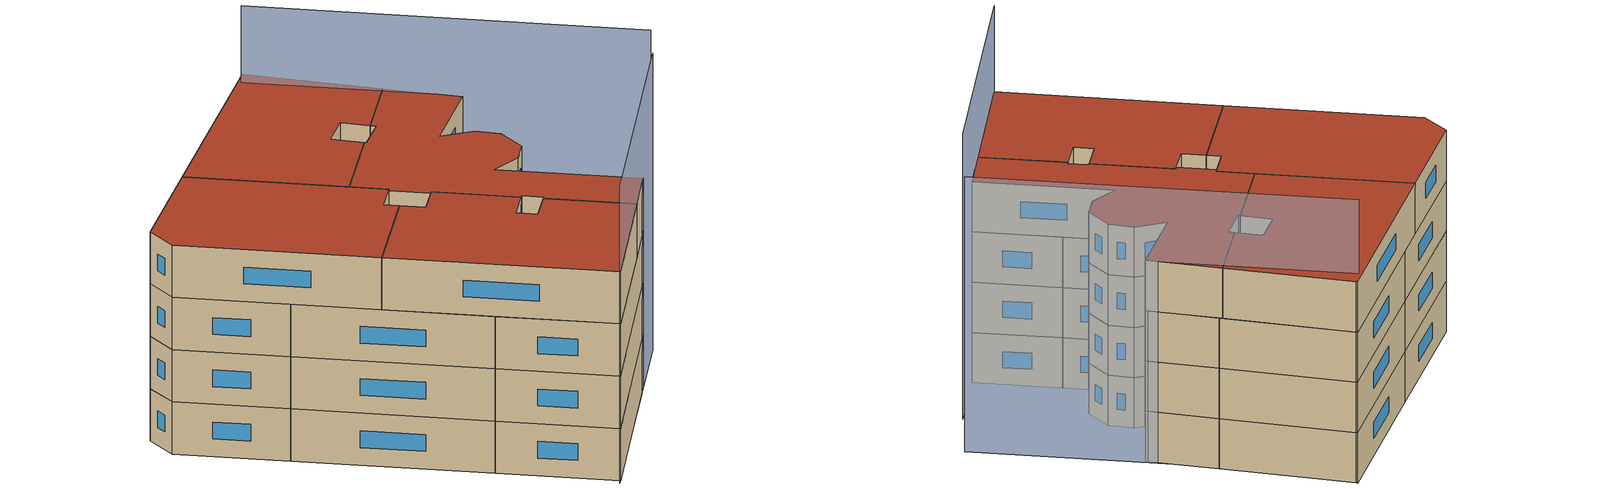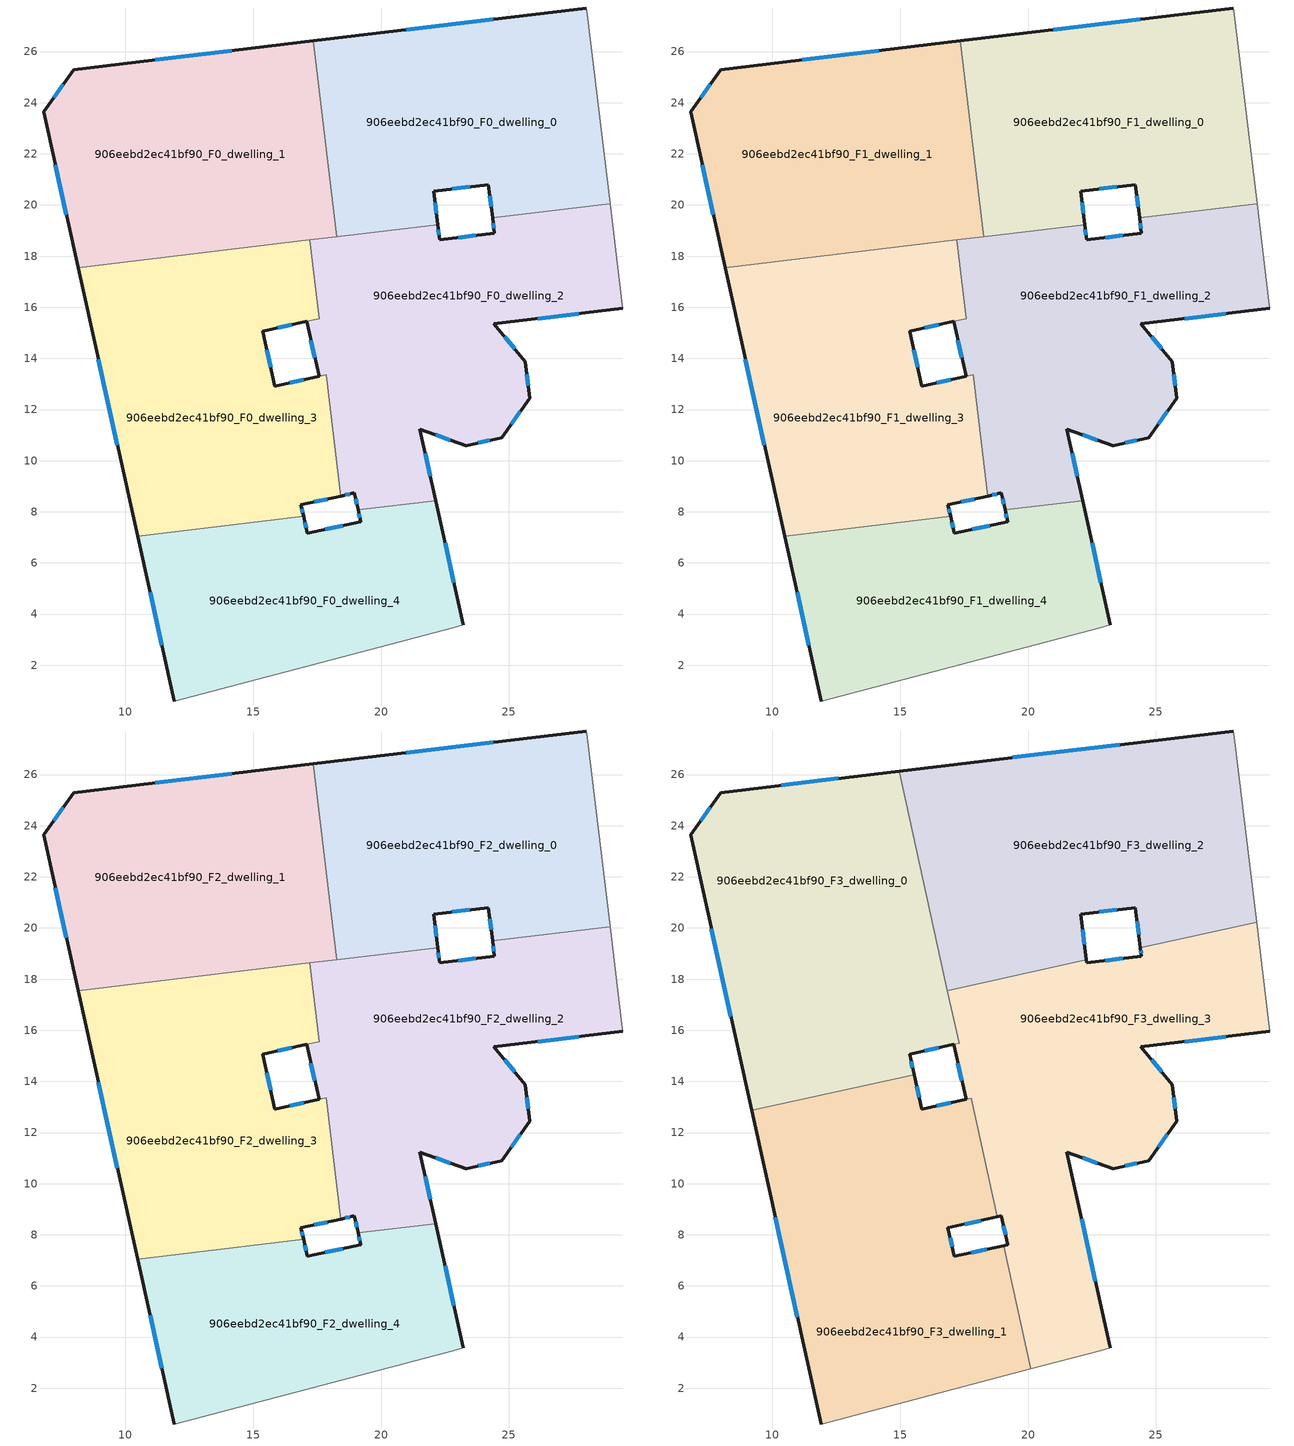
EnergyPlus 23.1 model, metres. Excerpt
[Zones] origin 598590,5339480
906eebd2ec41bf90_F0_dwelling_0
 floor ground (EU_floor_Construction): 28.05,27.63 28.96,20.04 24.36,19.49 24.2,20.8 22.06,20.54 22.22,19.23 18.26,18.76 17.34,26.42 28.03,27.71 z0
 wall outside (EU_wall_Construction): 22.22,19.23 22.06,20.54 24.2,20.8 24.36,19.49 / 28.03,27.71 17.34,26.42 z0:3
 wall adiabatic (EU_wall_Construction): 28.96,20.04 28.05,27.63 28.03,27.71 z0:3
 wall to 906eebd2ec41bf90_F0_dwelling_2 (EU_wall_Construction): 24.36,19.49 28.96,20.04 / 18.26,18.76 22.22,19.23 z0:3
 wall to 906eebd2ec41bf90_F0_dwelling_1 (EU_wall_Construction): 17.34,26.42 18.26,18.76 z0:3
 window (EU_Window_Construction): 24.26,20.35 24.31,19.94 / 22.79,20.63 23.47,20.71 / 22.16,19.68 22.11,20.1 / 24.39,27.27 20.98,26.86 z1.02:1.98
906eebd2ec41bf90_F0_dwelling_1
 floor ground (EU_floor_Construction): 17.34,26.42 18.26,18.76 8.16,17.54 6.81,23.64 7.98,25.3 z0
 wall outside (EU_wall_Construction): 17.34,26.42 7.98,25.3 6.81,23.64 8.16,17.54 z0:3
 wall to 906eebd2ec41bf90_F0_dwelling_3 (EU_wall_Construction): 8.16,17.54 17.21,18.63 z0:3
 wall to 906eebd2ec41bf90_F0_dwelling_2 (EU_wall_Construction): 17.21,18.63 18.26,18.76 z0:3
 window (EU_Window_Construction): 7.26,21.56 7.7,19.62 / 7.58,24.73 7.2,24.2 / 14.15,26.04 11.16,25.68 z1.02:1.98
906eebd2ec41bf90_F0_dwelling_2
 floor ground (EU_floor_Construction): 28.96,20.04 29.44,16.08 29.46,15.95 24.42,15.35 25.64,13.87 25.81,12.45 24.72,10.9 23.33,10.59 21.52,11.23 22.14,8.44 19.1,8.07 18.95,8.74 18.42,8.62 17.85,13.36 17.57,13.3 17.1,15.45 17.58,15.55 17.21,18.63 22.22,19.23 22.29,18.64 24.44,18.89 24.36,19.49 z0
 wall outside (EU_wall_Construction): 22.14,8.44 21.52,11.23 23.33,10.59 24.72,10.9 25.81,12.45 25.64,13.87 24.42,15.35 29.46,15.95 / 18.42,8.62 18.95,8.74 19.1,8.07 / 17.1,15.45 17.57,13.3 / 24.36,19.49 24.44,18.89 22.29,18.64 22.22,19.23 z0:3
 wall adiabatic (EU_wall_Construction): 29.46,15.95 29.44,16.08 28.96,20.04 z0:3
 wall to 906eebd2ec41bf90_F0_dwelling_4 (EU_wall_Construction): 19.1,8.07 22.14,8.44 z0:3
 wall to 906eebd2ec41bf90_F0_dwelling_3 (EU_wall_Construction): 17.85,13.35 18.42,8.62 / 17.57,13.3 17.85,13.36 / 17.58,15.55 17.1,15.45 / 17.21,18.63 17.58,15.56 z0:3
 window (EU_Window_Construction): 26.13,15.56 27.74,15.75 / 25.23,14.37 24.83,14.85 / 25.75,12.93 25.7,13.38 / 25.09,11.43 25.44,11.92 / 23.8,10.69 24.25,10.79 / 22.14,11.01 22.71,10.81 / 21.93,9.39 21.73,10.28 / 19.01,8.51 19.05,8.3 / 18.6,8.66 18.77,8.69 / 17.26,14.72 17.41,14.03 / 22.27,18.84 22.24,19.03 / 23.71,18.81 23.02,18.72 / 24.39,19.29 24.41,19.1 z1.02:1.98
906eebd2ec41bf90_F0_dwelling_3
 floor ground (EU_floor_Construction): 17.21,18.63 17.58,15.56 15.36,15.07 15.84,12.92 17.85,13.36 18.42,8.62 16.87,8.27 16.97,7.82 10.48,7.04 8.16,17.54 z0
 wall outside (EU_wall_Construction): 16.97,7.82 16.87,8.27 18.42,8.62 / 8.16,17.54 10.48,7.04 / 17.57,13.3 15.84,12.92 15.36,15.07 17.09,15.45 z0:3
 wall to 906eebd2ec41bf90_F0_dwelling_4 (EU_wall_Construction): 10.48,7.04 16.97,7.82 z0:3
 window (EU_Window_Construction): 15.95,15.2 16.5,15.32 / 15.68,13.65 15.53,14.33 / 17.4,8.39 17.89,8.5 / 16.94,7.97 16.9,8.12 / 8.95,13.97 9.69,10.61 / 16.98,13.17 16.43,13.04 z1.02:1.98
906eebd2ec41bf90_F0_dwelling_4
 floor ground (EU_floor_Construction): 22.14,8.44 23.21,3.58 22.82,3.47 11.91,0.6 10.48,7.04 16.97,7.82 17.12,7.15 19.2,7.61 19.1,8.07 z0
 wall outside (EU_wall_Construction): 10.48,7.04 11.91,0.6 / 19.1,8.07 19.2,7.61 17.12,7.15 16.97,7.82 / 23.21,3.58 22.14,8.44 z0:3
 wall adiabatic (EU_wall_Construction): 11.91,0.6 22.82,3.47 23.21,3.58 z0:3
 window (EU_Window_Construction): 10.97,4.84 11.42,2.79 / 17.07,7.38 17.02,7.59 / 18.49,7.46 17.83,7.31 / 19.14,7.92 19.17,7.77 / 22.85,5.23 22.5,6.78 z1.02:1.98
906eebd2ec41bf90_F1_dwelling_0
 floor to 906eebd2ec41bf90_F0_dwelling_0 (EU_floor_Construction): 28.05,27.63 28.96,20.04 24.36,19.49 24.2,20.8 22.06,20.54 22.22,19.23 18.26,18.76 17.34,26.42 28.03,27.71 z3
 wall outside (EU_wall_Construction): 22.22,19.23 22.06,20.54 24.2,20.8 24.36,19.49 / 28.03,27.71 17.34,26.42 z3:6
 wall adiabatic (EU_wall_Construction): 28.96,20.04 28.05,27.63 28.03,27.71 z3:6
 wall to 906eebd2ec41bf90_F1_dwelling_2 (EU_wall_Construction): 24.36,19.49 28.96,20.04 / 18.26,18.76 22.22,19.23 z3:6
 wall to 906eebd2ec41bf90_F1_dwelling_1 (EU_wall_Construction): 17.34,26.42 18.26,18.76 z3:6
 window (EU_Window_Construction): 24.26,20.35 24.31,19.94 / 22.79,20.63 23.47,20.71 / 22.16,19.68 22.11,20.1 / 24.39,27.27 20.98,26.86 z4.02:4.98
906eebd2ec41bf90_F1_dwelling_1
 floor to 906eebd2ec41bf90_F0_dwelling_1 (EU_floor_Construction): 17.34,26.42 18.26,18.76 8.16,17.54 6.81,23.64 7.98,25.3 z3
 wall outside (EU_wall_Construction): 17.34,26.42 7.98,25.3 6.81,23.64 8.16,17.54 z3:6
 wall to 906eebd2ec41bf90_F1_dwelling_3 (EU_wall_Construction): 8.16,17.54 17.21,18.63 z3:6
 wall to 906eebd2ec41bf90_F1_dwelling_2 (EU_wall_Construction): 17.21,18.63 18.26,18.76 z3:6
 window (EU_Window_Construction): 7.26,21.56 7.7,19.62 / 7.58,24.73 7.2,24.2 / 14.15,26.04 11.16,25.68 z4.02:4.98
906eebd2ec41bf90_F1_dwelling_2
 floor to 906eebd2ec41bf90_F0_dwelling_2 (EU_floor_Construction): 28.96,20.04 29.44,16.08 29.46,15.95 24.42,15.35 25.64,13.87 25.81,12.45 24.72,10.9 23.33,10.59 21.52,11.23 22.14,8.44 19.1,8.07 18.95,8.74 18.42,8.62 17.85,13.36 17.57,13.3 17.1,15.45 17.58,15.55 17.21,18.63 22.22,19.23 22.29,18.64 24.44,18.89 24.36,19.49 z3
 wall outside (EU_wall_Construction): 22.14,8.44 21.52,11.23 23.33,10.59 24.72,10.9 25.81,12.45 25.64,13.87 24.42,15.35 29.46,15.95 / 18.42,8.62 18.95,8.74 19.1,8.07 / 17.1,15.45 17.57,13.3 / 24.36,19.49 24.44,18.89 22.29,18.64 22.22,19.23 z3:6
 wall adiabatic (EU_wall_Construction): 29.46,15.95 29.44,16.08 28.96,20.04 z3:6
 wall to 906eebd2ec41bf90_F1_dwelling_4 (EU_wall_Construction): 19.1,8.07 22.14,8.44 z3:6
 wall to 906eebd2ec41bf90_F1_dwelling_3 (EU_wall_Construction): 17.85,13.35 18.42,8.62 / 17.57,13.3 17.85,13.36 / 17.58,15.55 17.1,15.45 / 17.21,18.63 17.58,15.56 z3:6
 window (EU_Window_Construction): 26.13,15.56 27.74,15.75 / 25.23,14.37 24.83,14.85 / 25.75,12.93 25.7,13.38 / 25.09,11.43 25.44,11.92 / 23.8,10.69 24.25,10.79 / 22.14,11.01 22.71,10.81 / 21.93,9.39 21.73,10.28 / 19.01,8.51 19.05,8.3 / 18.6,8.66 18.77,8.69 / 17.26,14.72 17.41,14.03 / 22.27,18.84 22.24,19.03 / 23.71,18.81 23.02,18.72 / 24.39,19.29 24.41,19.1 z4.02:4.98
906eebd2ec41bf90_F1_dwelling_3
 floor to 906eebd2ec41bf90_F0_dwelling_3 (EU_floor_Construction): 17.21,18.63 17.58,15.55 17.09,15.45 15.36,15.07 15.84,12.92 17.85,13.35 18.42,8.62 16.87,8.27 16.97,7.82 10.48,7.04 8.16,17.54 z3
 wall outside (EU_wall_Construction): 16.97,7.82 16.87,8.27 18.42,8.62 / 8.16,17.54 10.48,7.04 / 17.57,13.3 15.84,12.92 15.36,15.07 17.09,15.45 z3:6
 wall to 906eebd2ec41bf90_F1_dwelling_4 (EU_wall_Construction): 10.48,7.04 16.97,7.82 z3:6
 window (EU_Window_Construction): 15.95,15.2 16.5,15.32 / 15.68,13.65 15.53,14.33 / 17.4,8.39 17.89,8.5 / 16.94,7.97 16.9,8.12 / 8.95,13.97 9.69,10.61 / 16.98,13.17 16.43,13.04 z4.02:4.98
906eebd2ec41bf90_F1_dwelling_4
 floor to 906eebd2ec41bf90_F0_dwelling_4 (EU_floor_Construction): 22.14,8.44 23.21,3.58 22.82,3.47 11.91,0.6 10.48,7.04 16.97,7.82 17.12,7.15 19.2,7.61 19.1,8.07 z3
 wall outside (EU_wall_Construction): 10.48,7.04 11.91,0.6 / 19.1,8.07 19.2,7.61 17.12,7.15 16.97,7.82 / 23.21,3.58 22.14,8.44 z3:6
 wall adiabatic (EU_wall_Construction): 11.91,0.6 22.82,3.47 23.21,3.58 z3:6
 window (EU_Window_Construction): 10.97,4.84 11.42,2.79 / 17.07,7.38 17.02,7.59 / 18.49,7.46 17.83,7.31 / 19.14,7.92 19.17,7.77 / 22.85,5.23 22.5,6.78 z4.02:4.98
906eebd2ec41bf90_F2_dwelling_0
 floor to 906eebd2ec41bf90_F1_dwelling_0 (EU_floor_Construction): 28.05,27.63 28.96,20.04 24.36,19.49 24.2,20.8 22.06,20.54 22.22,19.23 18.26,18.76 17.34,26.42 28.03,27.71 z6
 wall outside (EU_wall_Construction): 22.22,19.23 22.06,20.54 24.2,20.8 24.36,19.49 / 28.03,27.71 17.34,26.42 z6:9
 wall adiabatic (EU_wall_Construction): 28.96,20.04 28.05,27.63 28.03,27.71 z6:9
 wall to 906eebd2ec41bf90_F2_dwelling_2 (EU_wall_Construction): 24.36,19.49 28.96,20.04 / 18.26,18.76 22.22,19.23 z6:9
 wall to 906eebd2ec41bf90_F2_dwelling_1 (EU_wall_Construction): 17.34,26.42 18.26,18.76 z6:9
 window (EU_Window_Construction): 24.26,20.35 24.31,19.94 / 22.79,20.63 23.47,20.71 / 22.16,19.68 22.11,20.1 / 24.39,27.27 20.98,26.86 z7.02:7.98
906eebd2ec41bf90_F2_dwelling_1
 floor to 906eebd2ec41bf90_F1_dwelling_1 (EU_floor_Construction): 17.34,26.42 18.26,18.76 8.16,17.54 6.81,23.64 7.98,25.3 z6
 wall outside (EU_wall_Construction): 17.34,26.42 7.98,25.3 6.81,23.64 8.16,17.54 z6:9
 wall to 906eebd2ec41bf90_F2_dwelling_3 (EU_wall_Construction): 8.16,17.54 17.21,18.63 z6:9
 wall to 906eebd2ec41bf90_F2_dwelling_2 (EU_wall_Construction): 17.21,18.63 18.26,18.76 z6:9
 window (EU_Window_Construction): 7.26,21.56 7.7,19.62 / 7.58,24.73 7.2,24.2 / 14.15,26.04 11.16,25.68 z7.02:7.98
906eebd2ec41bf90_F2_dwelling_2
 floor to 906eebd2ec41bf90_F1_dwelling_2 (EU_floor_Construction): 28.96,20.04 29.44,16.08 29.46,15.95 24.42,15.35 25.64,13.87 25.81,12.45 24.72,10.9 23.33,10.59 21.52,11.23 22.14,8.44 19.1,8.07 18.95,8.74 18.42,8.62 17.85,13.36 17.57,13.3 17.1,15.45 17.58,15.55 17.21,18.63 22.22,19.23 22.29,18.64 24.44,18.89 24.36,19.49 z6
 wall outside (EU_wall_Construction): 22.14,8.44 21.52,11.23 23.33,10.59 24.72,10.9 25.81,12.45 25.64,13.87 24.42,15.35 29.46,15.95 / 18.42,8.62 18.95,8.74 19.1,8.07 / 17.1,15.45 17.57,13.3 / 24.36,19.49 24.44,18.89 22.29,18.64 22.22,19.23 z6:9
 wall adiabatic (EU_wall_Construction): 29.46,15.95 29.44,16.08 28.96,20.04 z6:9
 wall to 906eebd2ec41bf90_F2_dwelling_4 (EU_wall_Construction): 19.1,8.07 22.14,8.44 z6:9
 wall to 906eebd2ec41bf90_F2_dwelling_3 (EU_wall_Construction): 17.85,13.35 18.42,8.62 / 17.57,13.3 17.85,13.36 / 17.58,15.55 17.1,15.45 / 17.21,18.63 17.58,15.56 z6:9
 window (EU_Window_Construction): 26.13,15.56 27.74,15.75 / 25.23,14.37 24.83,14.85 / 25.75,12.93 25.7,13.38 / 25.09,11.43 25.44,11.92 / 23.8,10.69 24.25,10.79 / 22.14,11.01 22.71,10.81 / 21.93,9.39 21.73,10.28 / 19.01,8.51 19.05,8.3 / 18.6,8.66 18.77,8.69 / 17.26,14.72 17.41,14.03 / 22.27,18.84 22.24,19.03 / 23.71,18.81 23.02,18.72 / 24.39,19.29 24.41,19.1 z7.02:7.98
906eebd2ec41bf90_F2_dwelling_3
 floor to 906eebd2ec41bf90_F1_dwelling_3 (EU_floor_Construction): 17.21,18.63 17.58,15.55 17.09,15.45 15.36,15.07 15.84,12.92 17.85,13.35 18.42,8.62 16.87,8.27 16.97,7.82 10.48,7.04 8.16,17.54 z6
 wall outside (EU_wall_Construction): 16.97,7.82 16.87,8.27 18.42,8.62 / 8.16,17.54 10.48,7.04 / 17.57,13.3 15.84,12.92 15.36,15.07 17.09,15.45 z6:9
 wall to 906eebd2ec41bf90_F2_dwelling_4 (EU_wall_Construction): 10.48,7.04 16.97,7.82 z6:9
 window (EU_Window_Construction): 15.95,15.2 16.5,15.32 / 15.68,13.65 15.53,14.33 / 17.4,8.39 17.89,8.5 / 16.94,7.97 16.9,8.12 / 8.95,13.97 9.69,10.61 / 16.98,13.17 16.43,13.04 z7.02:7.98
906eebd2ec41bf90_F2_dwelling_4
 floor to 906eebd2ec41bf90_F1_dwelling_4 (EU_floor_Construction): 22.14,8.44 23.21,3.58 22.82,3.47 11.91,0.6 10.48,7.04 16.97,7.82 17.12,7.15 19.2,7.61 19.1,8.07 z6
 wall outside (EU_wall_Construction): 10.48,7.04 11.91,0.6 / 19.1,8.07 19.2,7.61 17.12,7.15 16.97,7.82 / 23.21,3.58 22.14,8.44 z6:9
 wall adiabatic (EU_wall_Construction): 11.91,0.6 22.82,3.47 23.21,3.58 z6:9
 window (EU_Window_Construction): 10.97,4.84 11.42,2.79 / 17.07,7.38 17.02,7.59 / 18.49,7.46 17.83,7.31 / 19.14,7.92 19.17,7.77 / 22.85,5.23 22.5,6.78 z7.02:7.98
906eebd2ec41bf90_F3_dwelling_0
 floor to 906eebd2ec41bf90_F2_dwelling_1 (EU_floor_Construction): 14.95,26.13 16.63,18.56 8.16,17.54 6.81,23.64 7.98,25.3 z9
 floor to 906eebd2ec41bf90_F2_dwelling_3 (EU_floor_Construction): 16.63,18.56 17.3,15.5 17.1,15.45 15.36,15.07 15.54,14.27 9.19,12.86 8.16,17.54 z9
 wall outside (EU_wall_Construction): 15.54,14.27 15.36,15.07 17.09,15.45 / 14.95,26.13 7.98,25.3 6.81,23.64 9.19,12.86 z9:12
 wall to 906eebd2ec41bf90_F3_dwelling_1 (EU_wall_Construction): 9.19,12.86 15.54,14.27 z9:12
 wall to 906eebd2ec41bf90_F3_dwelling_3 (EU_wall_Construction): 17.1,15.45 17.3,15.49 / 17.3,15.5 16.85,17.55 z9:12
 wall to 906eebd2ec41bf90_F3_dwelling_2 (EU_wall_Construction): 16.85,17.55 14.95,26.13 z9:12
 window (EU_Window_Construction): 15.48,14.54 15.42,14.79 / 7.62,19.97 8.38,16.53 / 7.58,24.73 7.2,24.2 / 12.58,25.85 10.35,25.58 / 15.95,15.2 16.5,15.32 z10.02:10.98
 roof outside (EU_roof_Construction): 15.54,14.27 15.36,15.07 17.09,15.45 17.3,15.49 14.95,26.13 7.98,25.3 6.81,23.64 9.19,12.86 z12
906eebd2ec41bf90_F3_dwelling_1
 floor to 906eebd2ec41bf90_F2_dwelling_4 (EU_floor_Construction): 19.05,7.58 20.12,2.76 11.91,0.6 10.48,7.04 16.97,7.82 17.12,7.15 z9
 floor to 906eebd2ec41bf90_F2_dwelling_3 (EU_floor_Construction): 17.78,13.34 17.94,12.62 18.42,8.62 16.87,8.27 16.97,7.82 10.48,7.04 9.19,12.86 15.54,14.27 15.84,12.92 17.57,13.29 17.7,13.32 z9
 floor to 906eebd2ec41bf90_F2_dwelling_2 (EU_floor_Construction): 17.94,12.62 18.8,8.7 18.42,8.62 z9
 wall outside (EU_wall_Construction): 19.05,7.58 17.12,7.15 16.87,8.27 18.8,8.7 / 9.19,12.86 11.91,0.6 / 17.57,13.29 15.84,12.92 15.54,14.27 z9:12
 wall to 906eebd2ec41bf90_F3_dwelling_3 (EU_wall_Construction): 18.8,8.7 17.78,13.34 17.58,13.29 / 20.12,2.76 19.05,7.58 z9:12
 wall adiabatic (EU_wall_Construction): 11.91,0.6 20.12,2.76 z9:12
 window (EU_Window_Construction): 17.53,8.42 18.14,8.56 / 17.03,7.53 16.95,7.89 / 18.39,7.43 17.78,7.3 / 10.11,8.69 10.98,4.77 / 15.74,13.37 15.64,13.81 / 16.99,13.16 16.43,13.04 z10.02:10.98
 roof outside (EU_roof_Construction): 20.12,2.76 19.05,7.58 17.12,7.15 16.87,8.27 18.8,8.7 17.78,13.34 17.57,13.29 15.84,12.92 15.54,14.27 9.19,12.86 11.91,0.6 z12
906eebd2ec41bf90_F3_dwelling_2
 floor to 906eebd2ec41bf90_F2_dwelling_0 (EU_floor_Construction): 28.05,27.63 28.94,20.22 27.15,19.83 24.36,19.49 24.2,20.8 22.06,20.54 22.22,19.23 18.26,18.76 17.34,26.42 28.03,27.71 z9
 floor to 906eebd2ec41bf90_F2_dwelling_1 (EU_floor_Construction): 17.34,26.42 18.26,18.76 16.63,18.56 14.95,26.13 z9
 floor to 906eebd2ec41bf90_F2_dwelling_2 (EU_floor_Construction): 27.15,19.83 24.4,19.22 24.36,19.49 z9; 22.22,19.23 22.28,18.75 17.33,17.66 17.21,18.63 z9
 floor to 906eebd2ec41bf90_F2_dwelling_3 (EU_floor_Construction): 17.21,18.63 17.33,17.66 16.85,17.55 16.63,18.56 z9
 wall outside (EU_wall_Construction): 22.28,18.75 22.06,20.54 24.2,20.8 24.4,19.22 / 28.03,27.71 14.95,26.13 z9:12
 wall adiabatic (EU_wall_Construction): 28.94,20.22 28.05,27.63 28.03,27.71 z9:12
 wall to 906eebd2ec41bf90_F3_dwelling_3 (EU_wall_Construction): 24.4,19.22 28.94,20.22 / 16.85,17.55 22.28,18.75 z9:12
 window (EU_Window_Construction): 24.27,20.26 24.33,19.76 / 22.79,20.63 23.47,20.71 / 22.2,19.36 22.13,19.93 / 23.58,27.17 19.4,26.67 z10.02:10.98
 roof outside (EU_roof_Construction): 28.94,20.22 28.05,27.63 28.03,27.71 14.95,26.13 16.85,17.55 22.28,18.75 22.06,20.54 24.2,20.8 24.4,19.22 z12
906eebd2ec41bf90_F3_dwelling_3
 floor to 906eebd2ec41bf90_F2_dwelling_2 (EU_floor_Construction): 28.96,20.04 29.44,16.08 29.46,15.95 24.42,15.35 25.64,13.87 25.81,12.45 24.72,10.9 23.33,10.59 21.52,11.23 22.14,8.44 19.1,8.07 18.95,8.74 18.8,8.7 17.94,12.63 17.85,13.36 17.57,13.3 17.1,15.45 17.58,15.55 17.33,17.66 22.28,18.75 22.29,18.64 24.44,18.89 24.4,19.22 27.15,19.83 z9
 floor to 906eebd2ec41bf90_F2_dwelling_0 (EU_floor_Construction): 28.94,20.22 28.96,20.04 27.15,19.83 z9
 floor to 906eebd2ec41bf90_F2_dwelling_4 (EU_floor_Construction): 22.14,8.44 23.21,3.58 22.82,3.47 20.12,2.76 19.05,7.58 19.2,7.61 19.1,8.07 z9
 floor to 906eebd2ec41bf90_F2_dwelling_3 (EU_floor_Construction): 17.85,13.35 17.94,12.63 17.78,13.34 z9; 17.33,17.66 17.58,15.55 17.3,15.5 16.85,17.55 z9
 wall outside (EU_wall_Construction): 18.8,8.7 18.95,8.74 19.2,7.61 19.05,7.58 / 17.1,15.45 17.57,13.3 / 24.4,19.22 24.44,18.89 22.29,18.64 22.28,18.75 / 23.21,3.58 21.52,11.23 23.33,10.59 24.72,10.9 25.81,12.45 25.64,13.87 24.42,15.35 29.46,15.95 z9:12
 wall adiabatic (EU_wall_Construction): 20.12,2.76 22.82,3.47 23.21,3.58 / 29.46,15.95 28.94,20.22 z9:12
 window (EU_Window_Construction): 19.04,8.35 19.12,7.99 / 17.26,14.72 17.41,14.03 / 23.71,18.81 23.02,18.72 / 24.41,19.11 24.42,19 / 26.13,15.56 27.74,15.75 / 25.23,14.37 24.83,14.85 / 25.75,12.93 25.7,13.38 / 25.09,11.43 25.44,11.92 / 23.8,10.69 24.25,10.79 / 22.14,11.01 22.71,10.81 / 22.64,6.18 22.1,8.63 z10.02:10.98
 roof outside (EU_roof_Construction): 23.21,3.58 21.52,11.23 23.33,10.59 24.72,10.9 25.81,12.45 25.64,13.87 24.42,15.35 29.46,15.95 28.94,20.22 24.4,19.22 24.44,18.89 22.29,18.64 22.28,18.75 16.85,17.55 17.3,15.49 17.1,15.45 17.57,13.3 17.78,13.34 18.8,8.7 18.95,8.74 19.2,7.61 19.05,7.58 20.12,2.76 22.82,3.47 z12
shading: 11.64,0.53 27.83,4.78 z0:17; 31.7,6.33 27.04,27.4 z0:16.4
[Building]
EU S2 Campaign: North Axis=0; Terrain=City; Solar Distribution=FullExterior
[Site:Location]
Vienna: Latitude=48; Longitude=16.5; Time Zone=1; Elevation=183
[SizingPeriod:WeatherFileDays]
AnnualSizingPeriod: Begin Month=1; Begin Day of Month=1; End Month=12; End Day of Month=31; Day of Week for Start Day=Monday; Use Weather File Daylight Saving Period=No; Use Weather File Rain and Snow Indicators=No
[MATERIAL]
EU_InternalMass_Material: Roughness=MediumRough; Thickness=0.1; Conductivity=1; Density=1800; Specific Heat=900; Thermal Absorptance=0.9; Solar Absorptance=0.7; Visible Absorptance=0.7
[MATERIAL:NOMASS] Roughness=MediumRough; Thermal Absorptance=0.9; Solar Absorptance=0.7; Visible Absorptance=0.7
Name | Thermal Resistance
EU_wall_NoMass | 0.942466
EU_roof_NoMass | 0.551687
EU_floor_NoMass | 0.66527
[WINDOWMATERIAL:SIMPLEGLAZINGSYSTEM]
EU_Window_SimpleGlazing: UFactor=2.03367; Solar Heat Gain Coefficient=0.65; Visible Transmittance=0.65
[CONSTRUCTION]
EU_wall_Construction: EU_wall_NoMass
EU_roof_Construction: EU_roof_NoMass
EU_floor_Construction: EU_floor_NoMass
EU_Window_Construction: EU_Window_SimpleGlazing
EU_InternalMass_Construction: EU_InternalMass_Material
[ZONE] Type=1; Multiplier=1; Ceiling Height=autocalculate; Floor Area=autocalculate; Part of Total Floor Area=Yes
Name | Volume
906eebd2ec41bf90_F0_dwelling_0; 906eebd2ec41bf90_F1_dwelling_0; 906eebd2ec41bf90_F2_dwelling_0 | 241.05
906eebd2ec41bf90_F3_dwelling_0 | 300.798
906eebd2ec41bf90_F0_dwelling_1; 906eebd2ec41bf90_F1_dwelling_1; 906eebd2ec41bf90_F2_dwelling_1 | 241.052
906eebd2ec41bf90_F3_dwelling_1 | 300.42
906eebd2ec41bf90_F0_dwelling_2; 906eebd2ec41bf90_F1_dwelling_2; 906eebd2ec41bf90_F2_dwelling_2 | 264.568
906eebd2ec41bf90_F3_dwelling_2 | 301.345
906eebd2ec41bf90_F0_dwelling_3 | 259.395
906eebd2ec41bf90_F1_dwelling_3; 906eebd2ec41bf90_F2_dwelling_3 | 259.414
906eebd2ec41bf90_F3_dwelling_3 | 302.706
906eebd2ec41bf90_F0_dwelling_4; 906eebd2ec41bf90_F1_dwelling_4; 906eebd2ec41bf90_F2_dwelling_4 | 199.18
[INTERNALMASS] Construction=EU_InternalMass_Construction
Name | Zone or ZoneList | Surface Area
906eebd2ec41bf90_F0_dwelling_0_EU_InternalMass | 906eebd2ec41bf90_F0_dwelling_0 | 80.351
906eebd2ec41bf90_F0_dwelling_1_EU_InternalMass | 906eebd2ec41bf90_F0_dwelling_1 | 80.3495
906eebd2ec41bf90_F0_dwelling_2_EU_InternalMass | 906eebd2ec41bf90_F0_dwelling_2 | 88.1883
906eebd2ec41bf90_F0_dwelling_3_EU_InternalMass | 906eebd2ec41bf90_F0_dwelling_3 | 86.4727
906eebd2ec41bf90_F0_dwelling_4_EU_InternalMass | 906eebd2ec41bf90_F0_dwelling_4 | 66.3936
906eebd2ec41bf90_F1_dwelling_0_EU_InternalMass | 906eebd2ec41bf90_F1_dwelling_0 | 80.351
906eebd2ec41bf90_F1_dwelling_1_EU_InternalMass | 906eebd2ec41bf90_F1_dwelling_1 | 80.3495
906eebd2ec41bf90_F1_dwelling_2_EU_InternalMass | 906eebd2ec41bf90_F1_dwelling_2 | 88.1883
906eebd2ec41bf90_F1_dwelling_3_EU_InternalMass | 906eebd2ec41bf90_F1_dwelling_3 | 86.4727
906eebd2ec41bf90_F1_dwelling_4_EU_InternalMass | 906eebd2ec41bf90_F1_dwelling_4 | 66.3936
906eebd2ec41bf90_F2_dwelling_0_EU_InternalMass | 906eebd2ec41bf90_F2_dwelling_0 | 80.351
906eebd2ec41bf90_F2_dwelling_1_EU_InternalMass | 906eebd2ec41bf90_F2_dwelling_1 | 80.3495
906eebd2ec41bf90_F2_dwelling_2_EU_InternalMass | 906eebd2ec41bf90_F2_dwelling_2 | 88.1883
906eebd2ec41bf90_F2_dwelling_3_EU_InternalMass | 906eebd2ec41bf90_F2_dwelling_3 | 86.4727
906eebd2ec41bf90_F2_dwelling_4_EU_InternalMass | 906eebd2ec41bf90_F2_dwelling_4 | 66.3936
906eebd2ec41bf90_F3_dwelling_0_EU_InternalMass | 906eebd2ec41bf90_F3_dwelling_0 | 100.266
906eebd2ec41bf90_F3_dwelling_1_EU_InternalMass | 906eebd2ec41bf90_F3_dwelling_1 | 100.144
906eebd2ec41bf90_F3_dwelling_2_EU_InternalMass | 906eebd2ec41bf90_F3_dwelling_2 | 100.448
906eebd2ec41bf90_F3_dwelling_3_EU_InternalMass | 906eebd2ec41bf90_F3_dwelling_3 | 100.902
[OTHEREQUIPMENT] Fuel Type=Electricity; Design Level Calculation Method=Watts/Area; Power per Zone Floor Area=1; Fraction Latent=0; Fraction Radiant=0; Fraction Lost=0; Carbon Dioxide Generation Rate=0; EndUse Subcategory=EU_Step8_InternalGains
Name | Zone or ZoneList or Space or SpaceList | Schedule
EU_Step8_InternalGain_906eebd2ec41bf90_F0_dwelling_0_f000 | 906eebd2ec41bf90_F0_dwelling_0 | EU_Step8_GainSchedule_906eebd2ec41bf90_F0_dwelling_0_f000
EU_Step8_InternalGain_906eebd2ec41bf90_F0_dwelling_1_f000 | 906eebd2ec41bf90_F0_dwelling_1 | EU_Step8_GainSchedule_906eebd2ec41bf90_F0_dwelling_1_f000
EU_Step8_InternalGain_906eebd2ec41bf90_F0_dwelling_2_f000 | 906eebd2ec41bf90_F0_dwelling_2 | EU_Step8_GainSchedule_906eebd2ec41bf90_F0_dwelling_2_f000
EU_Step8_InternalGain_906eebd2ec41bf90_F0_dwelling_3_f000 | 906eebd2ec41bf90_F0_dwelling_3 | EU_Step8_GainSchedule_906eebd2ec41bf90_F0_dwelling_3_f000
EU_Step8_InternalGain_906eebd2ec41bf90_F0_dwelling_4_f000 | 906eebd2ec41bf90_F0_dwelling_4 | EU_Step8_GainSchedule_906eebd2ec41bf90_F0_dwelling_4_f000
EU_Step8_InternalGain_906eebd2ec41bf90_F1_dwelling_0_f000 | 906eebd2ec41bf90_F1_dwelling_0 | EU_Step8_GainSchedule_906eebd2ec41bf90_F1_dwelling_0_f000
EU_Step8_InternalGain_906eebd2ec41bf90_F1_dwelling_1_f000 | 906eebd2ec41bf90_F1_dwelling_1 | EU_Step8_GainSchedule_906eebd2ec41bf90_F1_dwelling_1_f000
EU_Step8_InternalGain_906eebd2ec41bf90_F1_dwelling_2_f000 | 906eebd2ec41bf90_F1_dwelling_2 | EU_Step8_GainSchedule_906eebd2ec41bf90_F1_dwelling_2_f000
EU_Step8_InternalGain_906eebd2ec41bf90_F1_dwelling_3_f000 | 906eebd2ec41bf90_F1_dwelling_3 | EU_Step8_GainSchedule_906eebd2ec41bf90_F1_dwelling_3_f000
EU_Step8_InternalGain_906eebd2ec41bf90_F1_dwelling_4_f000 | 906eebd2ec41bf90_F1_dwelling_4 | EU_Step8_GainSchedule_906eebd2ec41bf90_F1_dwelling_4_f000
EU_Step8_InternalGain_906eebd2ec41bf90_F2_dwelling_0_f000 | 906eebd2ec41bf90_F2_dwelling_0 | EU_Step8_GainSchedule_906eebd2ec41bf90_F2_dwelling_0_f000
EU_Step8_InternalGain_906eebd2ec41bf90_F2_dwelling_1_f000 | 906eebd2ec41bf90_F2_dwelling_1 | EU_Step8_GainSchedule_906eebd2ec41bf90_F2_dwelling_1_f000
EU_Step8_InternalGain_906eebd2ec41bf90_F2_dwelling_2_f000 | 906eebd2ec41bf90_F2_dwelling_2 | EU_Step8_GainSchedule_906eebd2ec41bf90_F2_dwelling_2_f000
EU_Step8_InternalGain_906eebd2ec41bf90_F2_dwelling_3_f000 | 906eebd2ec41bf90_F2_dwelling_3 | EU_Step8_GainSchedule_906eebd2ec41bf90_F2_dwelling_3_f000
EU_Step8_InternalGain_906eebd2ec41bf90_F2_dwelling_4_f000 | 906eebd2ec41bf90_F2_dwelling_4 | EU_Step8_GainSchedule_906eebd2ec41bf90_F2_dwelling_4_f000
EU_Step8_InternalGain_906eebd2ec41bf90_F3_dwelling_0_f000 | 906eebd2ec41bf90_F3_dwelling_0 | EU_Step8_GainSchedule_906eebd2ec41bf90_F3_dwelling_0_f000
EU_Step8_InternalGain_906eebd2ec41bf90_F3_dwelling_1_f000 | 906eebd2ec41bf90_F3_dwelling_1 | EU_Step8_GainSchedule_906eebd2ec41bf90_F3_dwelling_1_f000
EU_Step8_InternalGain_906eebd2ec41bf90_F3_dwelling_2_f000 | 906eebd2ec41bf90_F3_dwelling_2 | EU_Step8_GainSchedule_906eebd2ec41bf90_F3_dwelling_2_f000
EU_Step8_InternalGain_906eebd2ec41bf90_F3_dwelling_3_f000 | 906eebd2ec41bf90_F3_dwelling_3 | EU_Step8_GainSchedule_906eebd2ec41bf90_F3_dwelling_3_f000
[ZONEVENTILATION:DESIGNFLOWRATE] Schedule=EU_AlwaysOn; Design Flow Rate Calculation Method=AirChanges/Hour; Air Changes per Hour=0.530523; Ventilation Type=Natural; Fan Pressure Rise=0; Fan Total Efficiency=1; Constant Term Coefficient=1; Temperature Term Coefficient=0; Velocity Term Coefficient=0; Velocity Squared Term Coefficient=0; Minimum Indoor Temperature=-100; Maximum Indoor Temperature=100; Delta Temperature=-100; Minimum Outdoor Temperature=-100; Maximum Outdoor Temperature=100; Maximum Wind Speed=40
Name | Zone or ZoneList or Space or SpaceList
EU_ConstantAir_906eebd2ec41bf90_F0_dwelling_0 | 906eebd2ec41bf90_F0_dwelling_0
EU_ConstantAir_906eebd2ec41bf90_F0_dwelling_1 | 906eebd2ec41bf90_F0_dwelling_1
EU_ConstantAir_906eebd2ec41bf90_F0_dwelling_2 | 906eebd2ec41bf90_F0_dwelling_2
EU_ConstantAir_906eebd2ec41bf90_F0_dwelling_3 | 906eebd2ec41bf90_F0_dwelling_3
EU_ConstantAir_906eebd2ec41bf90_F0_dwelling_4 | 906eebd2ec41bf90_F0_dwelling_4
EU_ConstantAir_906eebd2ec41bf90_F1_dwelling_0 | 906eebd2ec41bf90_F1_dwelling_0
EU_ConstantAir_906eebd2ec41bf90_F1_dwelling_1 | 906eebd2ec41bf90_F1_dwelling_1
EU_ConstantAir_906eebd2ec41bf90_F1_dwelling_2 | 906eebd2ec41bf90_F1_dwelling_2
EU_ConstantAir_906eebd2ec41bf90_F1_dwelling_3 | 906eebd2ec41bf90_F1_dwelling_3
EU_ConstantAir_906eebd2ec41bf90_F1_dwelling_4 | 906eebd2ec41bf90_F1_dwelling_4
EU_ConstantAir_906eebd2ec41bf90_F2_dwelling_0 | 906eebd2ec41bf90_F2_dwelling_0
EU_ConstantAir_906eebd2ec41bf90_F2_dwelling_1 | 906eebd2ec41bf90_F2_dwelling_1
EU_ConstantAir_906eebd2ec41bf90_F2_dwelling_2 | 906eebd2ec41bf90_F2_dwelling_2
EU_ConstantAir_906eebd2ec41bf90_F2_dwelling_3 | 906eebd2ec41bf90_F2_dwelling_3
EU_ConstantAir_906eebd2ec41bf90_F2_dwelling_4 | 906eebd2ec41bf90_F2_dwelling_4
EU_ConstantAir_906eebd2ec41bf90_F3_dwelling_0 | 906eebd2ec41bf90_F3_dwelling_0
EU_ConstantAir_906eebd2ec41bf90_F3_dwelling_1 | 906eebd2ec41bf90_F3_dwelling_1
EU_ConstantAir_906eebd2ec41bf90_F3_dwelling_2 | 906eebd2ec41bf90_F3_dwelling_2
EU_ConstantAir_906eebd2ec41bf90_F3_dwelling_3 | 906eebd2ec41bf90_F3_dwelling_3
[HVACTEMPLATE:THERMOSTAT] Constant Heating Setpoint=20; Constant Cooling Setpoint=50
EU_HeatOnly_906eebd2ec41bf90_F0_dwelling_0; EU_HeatOnly_906eebd2ec41bf90_F0_dwelling_1; EU_HeatOnly_906eebd2ec41bf90_F0_dwelling_2; EU_HeatOnly_906eebd2ec41bf90_F0_dwelling_3; EU_HeatOnly_906eebd2ec41bf90_F0_dwelling_4; EU_HeatOnly_906eebd2ec41bf90_F1_dwelling_0; EU_HeatOnly_906eebd2ec41bf90_F1_dwelling_1; EU_HeatOnly_906eebd2ec41bf90_F1_dwelling_2; EU_HeatOnly_906eebd2ec41bf90_F1_dwelling_3; EU_HeatOnly_906eebd2ec41bf90_F1_dwelling_4; EU_HeatOnly_906eebd2ec41bf90_F2_dwelling_0; EU_HeatOnly_906eebd2ec41bf90_F2_dwelling_1; EU_HeatOnly_906eebd2ec41bf90_F2_dwelling_2; EU_HeatOnly_906eebd2ec41bf90_F2_dwelling_3; EU_HeatOnly_906eebd2ec41bf90_F2_dwelling_4; EU_HeatOnly_906eebd2ec41bf90_F3_dwelling_0; EU_HeatOnly_906eebd2ec41bf90_F3_dwelling_1; EU_HeatOnly_906eebd2ec41bf90_F3_dwelling_2; EU_HeatOnly_906eebd2ec41bf90_F3_dwelling_3
[HVACTEMPLATE:ZONE:IDEALLOADSAIRSYSTEM] System Availability Schedule=EU_AlwaysOn; Maximum Heating Supply Air Temperature=50; Minimum Cooling Supply Air Temperature=13; Maximum Heating Supply Air Humidity Ratio=0.0156; Minimum Cooling Supply Air Humidity Ratio=0.0077; Heating Limit=NoLimit; Cooling Limit=NoLimit; Heating Availability Schedule=EU_AlwaysOn; Cooling Availability Schedule=EU_CoolingOff; Dehumidification Control Type=ConstantSensibleHeatRatio; Cooling Sensible Heat Ratio=0.7; Dehumidification Setpoint=60; Humidification Control Type=None; Humidification Setpoint=30; Outdoor Air Method=None; Outdoor Air Flow Rate per Person=0.00944; Outdoor Air Flow Rate per Zone Floor Area=0; Outdoor Air Flow Rate per Zone=0; Demand Controlled Ventilation Type=None; Outdoor Air Economizer Type=NoEconomizer; Heat Recovery Type=None; Sensible Heat Recovery Effectiveness=0.7; Latent Heat Recovery Effectiveness=0.65
Name | Template Thermostat
906eebd2ec41bf90_F0_dwelling_0 | EU_HeatOnly_906eebd2ec41bf90_F0_dwelling_0
906eebd2ec41bf90_F0_dwelling_1 | EU_HeatOnly_906eebd2ec41bf90_F0_dwelling_1
906eebd2ec41bf90_F0_dwelling_2 | EU_HeatOnly_906eebd2ec41bf90_F0_dwelling_2
906eebd2ec41bf90_F0_dwelling_3 | EU_HeatOnly_906eebd2ec41bf90_F0_dwelling_3
906eebd2ec41bf90_F0_dwelling_4 | EU_HeatOnly_906eebd2ec41bf90_F0_dwelling_4
906eebd2ec41bf90_F1_dwelling_0 | EU_HeatOnly_906eebd2ec41bf90_F1_dwelling_0
906eebd2ec41bf90_F1_dwelling_1 | EU_HeatOnly_906eebd2ec41bf90_F1_dwelling_1
906eebd2ec41bf90_F1_dwelling_2 | EU_HeatOnly_906eebd2ec41bf90_F1_dwelling_2
906eebd2ec41bf90_F1_dwelling_3 | EU_HeatOnly_906eebd2ec41bf90_F1_dwelling_3
906eebd2ec41bf90_F1_dwelling_4 | EU_HeatOnly_906eebd2ec41bf90_F1_dwelling_4
906eebd2ec41bf90_F2_dwelling_0 | EU_HeatOnly_906eebd2ec41bf90_F2_dwelling_0
906eebd2ec41bf90_F2_dwelling_1 | EU_HeatOnly_906eebd2ec41bf90_F2_dwelling_1
906eebd2ec41bf90_F2_dwelling_2 | EU_HeatOnly_906eebd2ec41bf90_F2_dwelling_2
906eebd2ec41bf90_F2_dwelling_3 | EU_HeatOnly_906eebd2ec41bf90_F2_dwelling_3
906eebd2ec41bf90_F2_dwelling_4 | EU_HeatOnly_906eebd2ec41bf90_F2_dwelling_4
906eebd2ec41bf90_F3_dwelling_0 | EU_HeatOnly_906eebd2ec41bf90_F3_dwelling_0
906eebd2ec41bf90_F3_dwelling_1 | EU_HeatOnly_906eebd2ec41bf90_F3_dwelling_1
906eebd2ec41bf90_F3_dwelling_2 | EU_HeatOnly_906eebd2ec41bf90_F3_dwelling_2
906eebd2ec41bf90_F3_dwelling_3 | EU_HeatOnly_906eebd2ec41bf90_F3_dwelling_3
[SIZING:ZONE] Zone Cooling Design Supply Air Temperature Input Method=SupplyAirTemperature; Zone Cooling Design Supply Air Temperature=13; Zone Heating Design Supply Air Temperature Input Method=SupplyAirTemperature; Zone Heating Design Supply Air Temperature=50; Zone Cooling Design Supply Air Humidity Ratio=0.008; Zone Heating Design Supply Air Humidity Ratio=0.008; Cooling Design Air Flow Method=DesignDay; Cooling Design Air Flow Rate=0; Cooling Minimum Air Flow per Zone Floor Area=0.000762; Cooling Minimum Air Flow=0; Cooling Minimum Air Flow Fraction=0.2; Heating Design Air Flow Method=DesignDay; Heating Design Air Flow Rate=0; Heating Maximum Air Flow per Zone Floor Area=0.002032; Heating Maximum Air Flow=0.141576; Heating Maximum Air Flow Fraction=0.3; Account for Dedicated Outdoor Air System=No; Dedicated Outdoor Air System Control Strategy=NeutralSupplyAir; Dedicated Outdoor Air Low Setpoint Temperature for Design=autosize; Dedicated Outdoor Air High Setpoint Temperature for Design=autosize; Zone Load Sizing Method=Sensible Load Only No Latent Load; Zone Latent Cooling Design Supply Air Humidity Ratio Input Method=HumidityRatioDifference; Zone Cooling Design Supply Air Humidity Ratio Difference=0.005; Zone Latent Heating Design Supply Air Humidity Ratio Input Method=HumidityRatioDifference; Zone Humidification Design Supply Air Humidity Ratio Difference=0.005
906eebd2ec41bf90_F0_dwelling_0; 906eebd2ec41bf90_F0_dwelling_1; 906eebd2ec41bf90_F0_dwelling_2; 906eebd2ec41bf90_F0_dwelling_3; 906eebd2ec41bf90_F0_dwelling_4; 906eebd2ec41bf90_F1_dwelling_0; 906eebd2ec41bf90_F1_dwelling_1; 906eebd2ec41bf90_F1_dwelling_2; 906eebd2ec41bf90_F1_dwelling_3; 906eebd2ec41bf90_F1_dwelling_4; 906eebd2ec41bf90_F2_dwelling_0; 906eebd2ec41bf90_F2_dwelling_1; 906eebd2ec41bf90_F2_dwelling_2; 906eebd2ec41bf90_F2_dwelling_3; 906eebd2ec41bf90_F2_dwelling_4; 906eebd2ec41bf90_F3_dwelling_0; 906eebd2ec41bf90_F3_dwelling_1; 906eebd2ec41bf90_F3_dwelling_2; 906eebd2ec41bf90_F3_dwelling_3
[SCHEDULE:CONSTANT]
Name | Hourly Value
EU_AlwaysOn | 1
EU_CoolingOff | 0
[SCHEDULE:FILE] Column Number=1; Rows to Skip at Top=0; Number of Hours of Data=8760; Column Separator=Comma; Interpolate to Timestep=No; Minutes per Item=60; Adjust Schedule for Daylight Savings=Yes
Name | File
EU_Step8_GainSchedule_906eebd2ec41bf90_F0_dwelling_0_f000 | ../../schedules/906eebd2ec41bf90/906eebd2ec41bf90_F0_dwelling_0_f000_gain.csv
EU_Step8_GainSchedule_906eebd2ec41bf90_F0_dwelling_1_f000 | ../../schedules/906eebd2ec41bf90/906eebd2ec41bf90_F0_dwelling_1_f000_gain.csv
EU_Step8_GainSchedule_906eebd2ec41bf90_F0_dwelling_2_f000 | ../../schedules/906eebd2ec41bf90/906eebd2ec41bf90_F0_dwelling_2_f000_gain.csv
EU_Step8_GainSchedule_906eebd2ec41bf90_F0_dwelling_3_f000 | ../../schedules/906eebd2ec41bf90/906eebd2ec41bf90_F0_dwelling_3_f000_gain.csv
EU_Step8_GainSchedule_906eebd2ec41bf90_F0_dwelling_4_f000 | ../../schedules/906eebd2ec41bf90/906eebd2ec41bf90_F0_dwelling_4_f000_gain.csv
EU_Step8_GainSchedule_906eebd2ec41bf90_F1_dwelling_0_f000 | ../../schedules/906eebd2ec41bf90/906eebd2ec41bf90_F1_dwelling_0_f000_gain.csv
EU_Step8_GainSchedule_906eebd2ec41bf90_F1_dwelling_1_f000 | ../../schedules/906eebd2ec41bf90/906eebd2ec41bf90_F1_dwelling_1_f000_gain.csv
EU_Step8_GainSchedule_906eebd2ec41bf90_F1_dwelling_2_f000 | ../../schedules/906eebd2ec41bf90/906eebd2ec41bf90_F1_dwelling_2_f000_gain.csv
EU_Step8_GainSchedule_906eebd2ec41bf90_F1_dwelling_3_f000 | ../../schedules/906eebd2ec41bf90/906eebd2ec41bf90_F1_dwelling_3_f000_gain.csv
EU_Step8_GainSchedule_906eebd2ec41bf90_F1_dwelling_4_f000 | ../../schedules/906eebd2ec41bf90/906eebd2ec41bf90_F1_dwelling_4_f000_gain.csv
EU_Step8_GainSchedule_906eebd2ec41bf90_F2_dwelling_0_f000 | ../../schedules/906eebd2ec41bf90/906eebd2ec41bf90_F2_dwelling_0_f000_gain.csv
EU_Step8_GainSchedule_906eebd2ec41bf90_F2_dwelling_1_f000 | ../../schedules/906eebd2ec41bf90/906eebd2ec41bf90_F2_dwelling_1_f000_gain.csv
EU_Step8_GainSchedule_906eebd2ec41bf90_F2_dwelling_2_f000 | ../../schedules/906eebd2ec41bf90/906eebd2ec41bf90_F2_dwelling_2_f000_gain.csv
EU_Step8_GainSchedule_906eebd2ec41bf90_F2_dwelling_3_f000 | ../../schedules/906eebd2ec41bf90/906eebd2ec41bf90_F2_dwelling_3_f000_gain.csv
EU_Step8_GainSchedule_906eebd2ec41bf90_F2_dwelling_4_f000 | ../../schedules/906eebd2ec41bf90/906eebd2ec41bf90_F2_dwelling_4_f000_gain.csv
EU_Step8_GainSchedule_906eebd2ec41bf90_F3_dwelling_0_f000 | ../../schedules/906eebd2ec41bf90/906eebd2ec41bf90_F3_dwelling_0_f000_gain.csv
EU_Step8_GainSchedule_906eebd2ec41bf90_F3_dwelling_1_f000 | ../../schedules/906eebd2ec41bf90/906eebd2ec41bf90_F3_dwelling_1_f000_gain.csv
EU_Step8_GainSchedule_906eebd2ec41bf90_F3_dwelling_2_f000 | ../../schedules/906eebd2ec41bf90/906eebd2ec41bf90_F3_dwelling_2_f000_gain.csv
EU_Step8_GainSchedule_906eebd2ec41bf90_F3_dwelling_3_f000 | ../../schedules/906eebd2ec41bf90/906eebd2ec41bf90_F3_dwelling_3_f000_gain.csv
